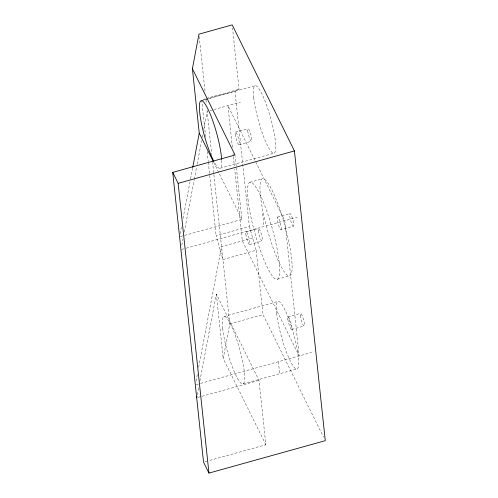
<?xml version="1.0" encoding="UTF-8"?>
<svg xmlns="http://www.w3.org/2000/svg" width="498" height="498" viewBox="0 0 498 498"><rect width="100%" height="100%" fill="white"/><g stroke="black" fill="none" stroke-linecap="round" stroke-linejoin="round"><path stroke-width="0.37" stroke-dasharray="2.49 1.87" d="M180.145 233.724L181.739 225.339M183.04 218.479L190.417 179.604M190.56 178.844L192.589 168.168M181.807 245.066L182.965 238.959M184.272 232.087L194.127 180.158M194.27 179.398L196.592 167.179M197.171 164.122L201.659 140.455M202.238 137.398L202.966 133.576M203.688 129.76L207.168 111.434M196.038 381.051L197.345 374.179M198.652 367.306L221.548 246.659L254.783 237.397M197.264 394.702L198.565 387.842M199.866 380.982L216.356 294.088L259.004 380.379L265.851 444.77L208.724 460.694M265.851 444.77L223.204 358.479L229.759 323.93L212.59 162.435M203.103 99.837L205.799 98.554L206.365 103.858M205.612 136.794L201.752 100.478L234.988 91.215L239.034 89.291L232.516 27.969M206.539 98.349L239.034 89.291M201.69 100.59L254.957 85.743M210.137 110.606L213.1 109.778M213.847 109.572L240.403 102.171M235.473 132.101L247.936 128.627M239.071 144.737L251.534 141.264M220.141 168.218L274.149 153.166M249.766 182.324L262.234 178.85M180.313 236.562L241.891 219.4L235.205 156.54M277.604 217.01L290.066 213.536M249.367 226.434L256.153 250.27L222.917 259.539L216.132 235.697L249.367 226.434L234.988 91.215M181.689 249.442L185.43 248.396M186.177 248.191L297.269 217.228M246.08 231.906L258.549 228.433M280.878 229.671A6.574 1.17 74.4 0 0 279.552 220.471A6.574 1.17 74.4 0 0 277.293 219.879A6.574 1.17 74.4 0 0 280.878 229.671L293.341 226.198A6.574 1.17 74.4 0 0 292.015 216.997A6.574 1.17 74.4 0 0 289.755 216.4A6.574 1.17 74.4 0 0 293.341 226.198M249.679 244.549L262.147 241.076M277.355 279.241L289.817 275.768M223.888 316.51L277.896 301.458M229.759 323.93L263 314.661L323.557 437.194M288.056 316.828L300.518 313.354M291.654 329.471L304.116 325.997M196.063 384.661L199.81 383.622M200.557 383.41L311.648 352.447M243.074 383.927L297.088 368.875M198.167 397.336L201.136 396.508M201.877 396.302L259.004 380.379M205.014 461.727L207.983 460.899M213.686 162.336L241.891 219.4M262.664 213.611L264.033 226.49M278.407 361.71L279.776 374.589M256.153 250.27L263 314.661M232.379 147.371L227.941 105.644L284.806 220.701L299.18 355.921L242.321 240.87L234.676 169.009M233.033 153.552L233.282 155.868M233.363 156.646L234.346 165.915M199.194 36.466L205.064 91.657M207.006 109.921L211.768 154.704M207.174 151.473L208.245 161.52M208.326 162.292L216.132 235.697M216.356 294.088L223.204 358.479M221.678 160.331A35.065 6.244 74.4 0 1 213.984 161.632M260.454 195.807A50.404 8.976 74.4 0 0 287.221 275.126A50.404 8.976 74.4 0 0 280.399 210.996A50.404 8.976 74.4 0 0 260.454 195.807M300.288 315.564A6.574 1.17 74.4 0 0 303.774 325.91A6.574 1.17 74.4 0 0 302.89 317.543A6.574 1.17 74.4 0 0 300.288 315.564M258.313 230.642A6.574 1.17 74.4 0 0 261.805 240.988A6.574 1.17 74.4 0 0 260.915 232.622A6.574 1.17 74.4 0 0 258.313 230.642M245.85 234.116A6.574 1.17 74.4 0 0 249.342 244.462A6.574 1.17 74.4 0 0 248.452 236.102A6.574 1.17 74.4 0 0 245.85 234.116M247.705 130.837A6.574 1.17 74.4 0 0 251.191 141.183A6.574 1.17 74.4 0 0 250.307 132.817A6.574 1.17 74.4 0 0 247.705 130.837M235.237 134.311A6.574 1.17 74.4 0 0 238.729 144.657A6.574 1.17 74.4 0 0 237.839 136.29A6.574 1.17 74.4 0 0 235.237 134.311M287.819 319.037A6.574 1.17 74.4 0 0 291.311 329.383A6.574 1.17 74.4 0 0 290.421 321.017A6.574 1.17 74.4 0 0 287.819 319.037M247.992 199.281A50.404 8.976 74.4 0 0 274.753 278.6A50.404 8.976 74.4 0 0 267.936 214.47A50.404 8.976 74.4 0 0 247.992 199.281M253.725 97.54A35.065 6.244 74.4 0 0 272.338 152.718A35.065 6.244 74.4 0 0 267.594 108.11A35.065 6.244 74.4 0 0 253.725 97.54M276.664 313.248A35.065 6.244 74.4 0 0 295.277 368.433A35.065 6.244 74.4 0 0 290.533 323.818A35.065 6.244 74.4 0 0 276.664 313.248M222.656 328.307A35.065 6.244 74.4 0 0 241.269 383.485A35.065 6.244 74.4 0 0 236.519 338.87A35.065 6.244 74.4 0 0 222.656 328.307"/><path stroke-width="0.75" d="M192.396 68.718L198.951 34.163L232.186 24.9L294.418 150.925L325.275 440.674L208.948 473.1L203.533 462.144L172.725 172.376L235.044 155.009L192.396 68.718L199.244 133.109L192.732 167.409M196.685 397.753L196.978 396.227M172.725 172.376L178.141 183.339L294.418 150.925M199.244 133.109L213.343 161.638M178.141 183.339L208.948 473.1M213.287 160.263A35.065 6.244 74.4 0 1 199.611 111.49A35.065 6.244 74.4 0 1 208.762 110.755A35.065 6.244 74.4 0 1 221.641 159.597"/></g></svg>
